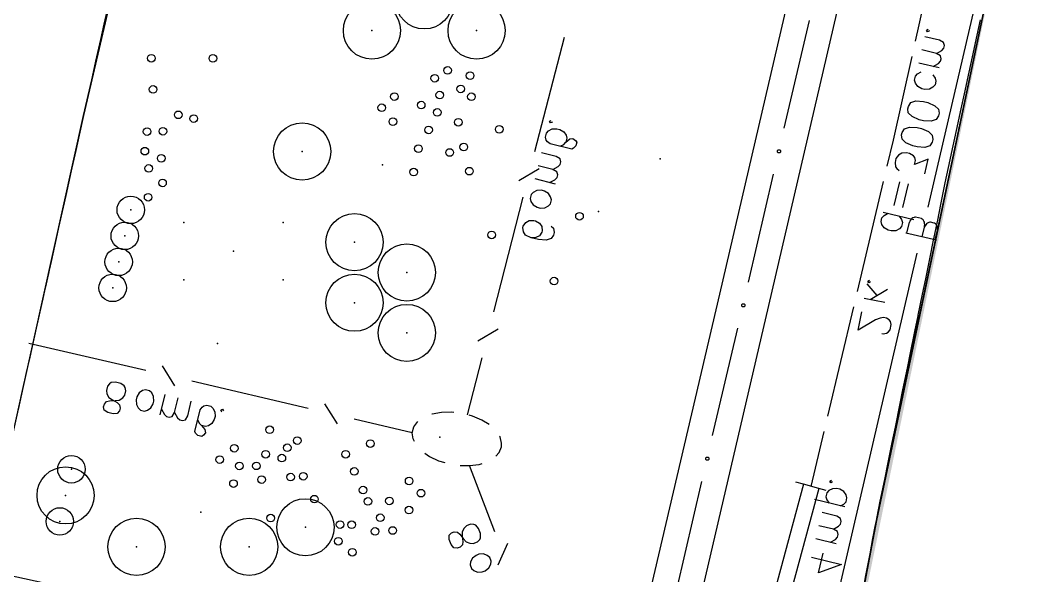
# Model space of a CAD drawing. Header units: metres. Extents: x 120 to 577, y 4 to 268.
# Drawn here: x 206.2 to 259.4, y 46.2 to 75.4 of the extents above; entities that cross this region are included whole.
import ezdxf

# ---------------------------------------------------------------- set-up
doc = ezdxf.new("R2010")
doc.units = ezdxf.units.M
for name, color, linetype in [('CURB', 7, 'Continuous'), ('ELECTR_CABLE', 7, 'Continuous'), ('ELECTR_CABLE_COMM', 7, 'Continuous'), ('GRASS', 7, 'Continuous'), ('HEAT', 7, 'Continuous'), ('LOUNGER', 7, 'Continuous'), ('NEW_BUSH', 3, 'Continuous'), ('NEW_LAWN', 82, 'Continuous'), ('NEW_TREE', 3, 'Continuous'), ('ROAD', 7, 'Continuous'), ('WATER_PIPELINE', 7, 'Continuous')]:
    doc.layers.add(name, color=color, linetype=linetype)

# ---------------------------------------------------------------- blocks, each defined once
blk = doc.blocks.new('СОСНА')
blk.add_circle((0, 0), 0.2)
blk = doc.blocks.new('ЯБЛОНЯ')
blk.add_circle((0, 0), 0.2)
blk = doc.blocks.new('ЗЛАКИ_ОРНАМЕНТАЛЬНЫЕ')
blk.add_circle((0, 0), 0.2)

msp = doc.modelspace()

# ---------------------------------------------------------------- hatches: boundary and pattern name
at = {"layer": 'NEW_LAWN'}
msp.add_hatch(color=82, dxfattribs=at).paths.add_polyline_path([(248.77, 36.584), (249.521, 40.6), (250.639, 46.538), (251.128, 49.123), (255.599, 70.361), (259.127, 87.162), (259.306, 87.844)])

# ---------------------------------------------------------------- linework, layer by layer
at = {"layer": 'CURB'}
for points in [[(210.837, 76.299), (210.575, 75.163), (210.4, 74.36), (210.138, 73.225), (209.964, 72.404), (209.719, 71.269), (209.527, 70.465), (209.51, 70.36), (209.51, 70.36), (209.282, 69.33), (209.108, 68.527), (208.846, 67.391), (208.671, 66.588), (208.409, 65.453), (208.235, 64.649), (207.99, 63.514), (207.815, 62.711), (207.553, 61.576), (207.379, 60.772), (207.117, 59.62), (206.942, 58.816), (206.698, 57.681), (206.506, 56.878), (206.261, 55.742), (206.086, 54.939)], [(250.43, 45.421), (250.57, 46.241), (250.797, 47.377), (250.936, 48.18), (251.059, 48.809), (251.059, 48.809), (251.129, 49.123), (251.129, 49.123), (251.163, 49.315), (251.321, 50.136), (251.565, 51.271), (251.722, 52.075), (251.949, 53.21), (252.124, 54.013), (252.351, 55.166), (252.508, 55.969), (252.753, 57.105), (252.91, 57.908), (253.137, 59.043), (253.312, 59.864), (253.312, 59.899), (253.312, 59.899), (253.539, 60.999), (253.713, 61.803), (253.94, 62.938), (254.098, 63.741), (254.342, 64.876), (254.499, 65.697), (254.726, 66.833), (254.901, 67.636), (255.145, 68.771), (255.32, 69.575), (255.565, 70.71), (255.739, 71.513), (255.984, 72.648), (256.158, 73.452), (256.403, 74.587), (256.578, 75.39)]]:
    msp.add_lwpolyline(points, dxfattribs=at)
at = {"layer": 'ELECTR_CABLE'}
for points in [[(253.172, 74.273), (254.464, 80.054)], [(251.687, 67.706), (252.019, 69.068), (252.019, 69.068), (252.997, 73.469)], [(250.133, 61.139), (251.495, 66.902)], [(250.814, 61.645), (250.727, 61.593), (250.727, 61.593), (250.674, 61.68), (250.674, 61.68), (250.762, 61.733)], [(251.163, 60.929), (250.639, 61.541)], [(251.705, 61.244), (250.797, 60.702)], [(251.565, 60.563), (250.482, 60.772)], [(248.561, 54.59), (249.941, 60.336)], [(251.408, 58.938), (251.478, 58.921), (251.478, 58.921), (251.652, 58.956), (251.652, 58.956), (251.74, 59.008), (251.74, 59.008), (251.845, 59.131), (251.845, 59.131), (251.897, 59.41), (251.897, 59.41), (251.862, 59.567), (251.862, 59.567), (251.792, 59.654), (251.792, 59.654), (251.652, 59.742), (251.652, 59.742), (251.495, 59.777), (251.495, 59.777), (251.321, 59.742), (251.321, 59.742), (251.076, 59.654), (251.076, 59.654), (250.168, 59.113), (250.168, 59.113), (250.36, 60.074)], [(247.688, 50.905), (248.369, 53.786)], [(248.474, 50.695), (248.09, 50.8), (248.09, 50.8), (247.286, 51.027), (247.286, 51.027), (246.885, 51.132)], [(248.806, 51.149), (248.718, 51.097), (248.718, 51.097), (248.666, 51.184), (248.666, 51.184), (248.753, 51.236)], [(247.286, 51.027), (245.54, 44.53)], [(248.09, 50.8), (246.343, 44.32)], [(249.242, 49.892), (249.417, 49.979), (249.417, 49.979), (249.539, 50.101), (249.539, 50.101), (249.574, 50.311), (249.574, 50.311), (249.539, 50.468), (249.539, 50.468), (249.417, 50.643), (249.417, 50.643), (249.207, 50.765), (249.207, 50.765), (249.05, 50.8), (249.05, 50.8), (248.806, 50.782), (248.806, 50.782), (248.614, 50.695), (248.614, 50.695), (248.509, 50.573), (248.509, 50.573), (248.456, 50.363), (248.456, 50.363), (248.509, 50.206), (248.509, 50.206), (248.631, 50.031)], [(249.469, 49.839), (247.863, 50.223)], [(248.858, 48.669), (249.137, 48.826), (249.137, 48.826), (249.242, 48.931), (249.242, 48.931), (249.277, 49.071), (249.277, 49.071), (249.242, 49.228), (249.242, 49.228), (249.033, 49.35), (249.033, 49.35), (248.264, 49.542)], [(248.701, 47.988), (248.98, 48.128), (248.98, 48.128), (249.085, 48.25), (249.085, 48.25), (249.12, 48.39), (249.12, 48.39), (249.068, 48.547), (249.068, 48.547), (248.858, 48.669), (248.858, 48.669), (248.09, 48.844)], [(248.998, 47.901), (247.932, 48.163)], [(247.705, 47.202), (249.295, 46.818), (249.295, 46.818), (248.072, 46.381), (248.072, 46.381), (248.317, 47.412)]]:
    msp.add_lwpolyline(points, dxfattribs=at)
at = {"layer": 'ELECTR_CABLE_COMM'}
for points in [[(233.192, 68.474), (234.746, 74.482)], [(234.118, 70.011), (234.013, 69.976), (234.013, 69.976), (233.96, 70.064), (233.96, 70.064), (234.048, 70.099)], [(234.519, 68.754), (234.711, 68.841), (234.711, 68.841), (234.816, 68.963), (234.816, 68.963), (235.026, 69.138), (235.026, 69.138), (235.183, 69.155), (235.183, 69.155), (235.323, 69.051), (235.323, 69.051), (235.393, 68.963), (235.393, 68.963), (235.34, 68.771), (235.34, 68.771), (235.218, 68.649), (235.218, 68.649), (235.131, 68.597), (235.131, 68.597), (233.995, 68.876), (233.995, 68.876), (233.856, 68.981), (233.856, 68.981), (233.786, 69.068), (233.786, 69.068), (233.751, 69.225), (233.751, 69.225), (233.803, 69.435), (233.803, 69.435), (233.908, 69.557), (233.908, 69.557), (234.1, 69.662), (234.1, 69.662), (234.345, 69.662), (234.345, 69.662), (234.502, 69.627), (234.502, 69.627), (234.711, 69.505), (234.711, 69.505), (234.834, 69.33), (234.834, 69.33), (234.869, 69.173), (234.869, 69.173), (234.816, 68.963)], [(234.135, 67.531), (234.415, 67.688), (234.415, 67.688), (234.519, 67.793), (234.519, 67.793), (234.554, 67.933), (234.554, 67.933), (234.519, 68.09), (234.519, 68.09), (234.31, 68.212), (234.31, 68.212), (233.541, 68.404)], [(232.354, 66.955), (233.419, 67.584)], [(233.96, 66.85), (234.24, 66.99), (234.24, 66.99), (234.362, 67.112), (234.362, 67.112), (234.397, 67.252), (234.397, 67.252), (234.345, 67.409), (234.345, 67.409), (234.135, 67.531), (234.135, 67.531), (233.367, 67.723)], [(234.275, 66.763), (233.209, 67.042)], [(231.044, 60.074), (232.581, 66.082)], [(234.013, 65.732), (234.065, 65.942), (234.065, 65.942), (234.013, 66.099), (234.013, 66.099), (233.908, 66.274), (233.908, 66.274), (233.698, 66.396), (233.698, 66.396), (233.541, 66.448), (233.541, 66.448), (233.297, 66.431), (233.297, 66.431), (233.105, 66.326), (233.105, 66.326), (233, 66.221), (233, 66.221), (232.947, 66.012), (232.947, 66.012), (232.982, 65.855), (232.982, 65.855), (233.105, 65.68), (233.105, 65.68), (233.314, 65.558), (233.314, 65.558), (233.471, 65.505), (233.471, 65.505), (233.716, 65.523), (233.716, 65.523), (233.908, 65.627), (233.908, 65.627), (234.013, 65.732)], [(234.048, 64.562), (234.17, 64.457), (234.17, 64.457), (234.205, 64.23), (234.205, 64.23), (234.17, 64.091), (234.17, 64.091), (234.048, 63.916), (234.048, 63.916), (233.786, 63.829), (233.786, 63.829), (233.384, 63.864), (233.384, 63.864), (233, 63.951), (233, 63.951), (232.703, 64.091), (232.703, 64.091), (232.598, 64.265), (232.598, 64.265), (232.563, 64.492), (232.563, 64.492), (232.581, 64.562), (232.581, 64.562), (232.72, 64.754), (232.72, 64.754), (232.895, 64.859), (232.895, 64.859), (233.14, 64.859), (233.14, 64.859), (233.227, 64.842), (233.227, 64.842), (233.437, 64.719), (233.437, 64.719), (233.559, 64.545), (233.559, 64.545), (233.576, 64.318), (233.576, 64.318), (233.559, 64.248), (233.559, 64.248), (233.437, 64.056), (233.437, 64.056), (233.244, 63.968), (233.244, 63.968), (233, 63.951)], [(230.205, 58.554), (231.271, 59.183)], [(212.775, 56.982), (206.645, 58.414)], [(229.664, 54.659), (230.433, 57.663)], [(214.295, 56.179), (213.649, 57.227)], [(221.298, 54.991), (215.186, 56.423)], [(210.784, 54.782), (210.592, 54.904), (210.592, 54.904), (210.557, 55.079), (210.557, 55.079), (210.61, 55.218), (210.61, 55.218), (210.715, 55.358), (210.715, 55.358), (210.872, 55.393), (210.872, 55.393), (211.169, 55.41), (211.169, 55.41), (211.378, 55.428), (211.378, 55.428), (211.57, 55.55), (211.57, 55.55), (211.675, 55.69), (211.675, 55.69), (211.728, 55.917), (211.728, 55.917), (211.693, 56.092), (211.693, 56.092), (211.64, 56.179), (211.64, 56.179), (211.466, 56.301), (211.466, 56.301), (211.186, 56.371), (211.186, 56.371), (210.959, 56.354), (210.959, 56.354), (210.872, 56.284), (210.872, 56.284), (210.767, 56.161), (210.767, 56.161), (210.715, 55.934), (210.715, 55.934), (210.732, 55.76), (210.732, 55.76), (210.837, 55.568), (210.837, 55.568), (211.029, 55.445), (211.029, 55.445), (211.273, 55.306), (211.273, 55.306), (211.396, 55.183), (211.396, 55.183), (211.431, 55.009), (211.431, 55.009), (211.396, 54.869), (211.396, 54.869), (211.273, 54.729), (211.273, 54.729), (211.064, 54.712), (211.064, 54.712), (210.784, 54.782)], [(212.496, 54.904), (212.706, 54.852), (212.706, 54.852), (212.863, 54.904), (212.863, 54.904), (213.037, 55.026), (213.037, 55.026), (213.16, 55.236), (213.16, 55.236), (213.195, 55.376), (213.195, 55.376), (213.177, 55.62), (213.177, 55.62), (213.09, 55.812), (213.09, 55.812), (212.968, 55.917), (212.968, 55.917), (212.758, 55.969), (212.758, 55.969), (212.601, 55.934), (212.601, 55.934), (212.426, 55.812), (212.426, 55.812), (212.304, 55.603), (212.304, 55.603), (212.269, 55.445), (212.269, 55.445), (212.286, 55.201), (212.286, 55.201), (212.374, 55.026), (212.374, 55.026), (212.496, 54.904)], [(213.526, 54.659), (213.788, 55.725)], [(213.596, 54.956), (213.754, 54.677), (213.754, 54.677), (213.858, 54.572), (213.858, 54.572), (213.998, 54.537), (213.998, 54.537), (214.155, 54.572), (214.155, 54.572), (214.277, 54.782), (214.277, 54.782), (214.47, 55.55)], [(214.277, 54.782), (214.435, 54.502), (214.435, 54.502), (214.557, 54.397), (214.557, 54.397), (214.697, 54.363), (214.697, 54.363), (214.854, 54.397), (214.854, 54.397), (214.976, 54.607), (214.976, 54.607), (215.168, 55.376)], [(215.5, 54.397), (215.605, 54.205), (215.605, 54.205), (215.71, 54.101), (215.71, 54.101), (215.884, 53.891), (215.884, 53.891), (215.919, 53.716), (215.919, 53.716), (215.814, 53.594), (215.814, 53.594), (215.727, 53.524), (215.727, 53.524), (215.517, 53.577), (215.517, 53.577), (215.395, 53.699), (215.395, 53.699), (215.343, 53.786), (215.343, 53.786), (215.64, 54.921), (215.64, 54.921), (215.745, 55.061), (215.745, 55.061), (215.832, 55.131), (215.832, 55.131), (215.989, 55.166), (215.989, 55.166), (216.199, 55.114), (216.199, 55.114), (216.303, 55.009), (216.303, 55.009), (216.408, 54.817), (216.408, 54.817), (216.426, 54.572), (216.426, 54.572), (216.373, 54.415), (216.373, 54.415), (216.251, 54.205), (216.251, 54.205), (216.076, 54.083), (216.076, 54.083), (215.919, 54.048), (215.919, 54.048), (215.71, 54.101)], [(216.775, 54.799), (216.723, 54.904), (216.723, 54.904), (216.81, 54.956), (216.81, 54.956), (216.862, 54.869)], [(222.835, 54.188), (222.172, 55.236)], [(228.948, 54.782), (228.843, 54.799), (228.843, 54.799), (228.302, 54.782), (228.302, 54.782), (227.813, 54.694), (227.813, 54.694), (227.795, 54.694)], [(226.765, 53.716), (223.709, 54.432)], [(226.887, 53.262), (226.817, 53.402), (226.817, 53.402), (226.765, 53.716), (226.765, 53.716), (226.852, 54.031), (226.852, 54.031), (227.062, 54.31)], [(230.799, 54.153), (230.415, 54.38), (230.415, 54.38), (229.926, 54.59), (229.926, 54.59), (229.751, 54.642)], [(231.446, 52.983), (231.446, 53.175), (231.446, 53.175), (231.376, 53.507), (231.376, 53.507), (231.341, 53.542)], [(231.149, 52.494), (231.323, 52.686), (231.323, 52.686), (231.446, 52.983)], [(227.429, 52.651), (227.673, 52.476), (227.673, 52.476), (228.145, 52.249), (228.145, 52.249), (228.476, 52.162)], [(229.28, 52.005), (229.769, 52.005), (229.769, 52.005), (230.275, 52.057), (230.275, 52.057), (230.433, 52.11)], [(231.096, 48.529), (229.769, 52.005)], [(228.704, 48.128), (228.704, 48.355), (228.704, 48.355), (228.826, 48.477), (228.826, 48.477), (228.965, 48.529), (228.965, 48.529), (229.14, 48.512), (229.14, 48.512), (229.262, 48.407), (229.262, 48.407), (229.437, 48.18), (229.437, 48.18), (229.594, 48.005), (229.594, 48.005), (229.786, 47.935), (229.786, 47.935), (229.961, 47.918), (229.961, 47.918), (230.188, 48.005), (230.188, 48.005), (230.31, 48.128), (230.31, 48.128), (230.345, 48.215), (230.345, 48.215), (230.345, 48.442), (230.345, 48.442), (230.24, 48.704), (230.24, 48.704), (230.101, 48.879), (230.101, 48.879), (229.996, 48.914), (229.996, 48.914), (229.821, 48.931), (229.821, 48.931), (229.612, 48.844), (229.612, 48.844), (229.489, 48.721), (229.489, 48.721), (229.385, 48.529), (229.385, 48.529), (229.385, 48.302), (229.385, 48.302), (229.42, 48.023), (229.42, 48.023), (229.402, 47.848), (229.402, 47.848), (229.28, 47.726), (229.28, 47.726), (229.123, 47.673), (229.123, 47.673), (228.948, 47.691), (228.948, 47.691), (228.808, 47.866), (228.808, 47.866), (228.704, 48.128)], [(231.271, 46.8), (231.777, 47.935)], [(229.804, 46.8), (229.874, 46.608), (229.874, 46.608), (229.996, 46.503), (229.996, 46.503), (230.188, 46.416), (230.188, 46.416), (230.433, 46.433), (230.433, 46.433), (230.59, 46.486), (230.59, 46.486), (230.782, 46.643), (230.782, 46.643), (230.887, 46.835), (230.887, 46.835), (230.904, 46.992), (230.904, 46.992), (230.834, 47.184), (230.834, 47.184), (230.695, 47.289), (230.695, 47.289), (230.502, 47.377), (230.502, 47.377), (230.258, 47.359), (230.258, 47.359), (230.118, 47.289), (230.118, 47.289), (229.926, 47.15), (229.926, 47.15), (229.821, 46.957), (229.821, 46.957), (229.804, 46.8)]]:
    msp.add_lwpolyline(points, dxfattribs=at)
at = {"layer": 'GRASS'}
for points in [[(259.127, 87.162), (255.6, 70.36), (251.129, 49.123), (250.639, 46.538), (249.522, 40.6), (248.771, 36.583), (231.463, 40.6), (204.218, 46.538)], [(204.794, 49.123), (209.51, 70.36), (213.422, 87.162)]]:
    msp.add_lwpolyline(points, dxfattribs=at)
at = {"layer": 'HEAT'}
for points in [[(231.078, 11.186), (238.239, 41.037), (242.903, 60.999), (251.565, 98.235), (261.8, 142.176), (273.693, 193.226), (239.829, 205.941), (242.675, 216.175), (245.767, 227.37)], [(256.7, 4.238), (233.611, 10.456), (233.611, 10.456), (240.824, 40.443), (240.824, 40.443), (245.47, 60.405), (245.47, 60.405), (254.132, 97.641), (254.132, 97.641), (264.367, 141.565), (264.367, 141.565), (276.785, 194.886), (276.785, 194.886), (243.025, 207.565), (243.025, 207.565), (245.225, 215.477), (245.225, 215.477), (248.421, 227.039)], [(246.273, 69.697), (247.601, 75.355)], [(246.081, 68.483), (246.081, 68.44), (246.046, 68.404), (246.003, 68.404), (246.003, 68.404), (245.959, 68.404), (245.924, 68.44), (245.924, 68.483), (245.924, 68.483), (245.924, 68.526), (245.959, 68.562), (246.003, 68.562), (246.003, 68.562), (246.046, 68.562), (246.081, 68.526), (246.081, 68.483)], [(244.404, 61.628), (245.714, 67.287)], [(244.212, 60.414), (244.212, 60.371), (244.177, 60.336), (244.134, 60.336), (244.134, 60.336), (244.09, 60.336), (244.055, 60.371), (244.055, 60.414), (244.055, 60.414), (244.055, 60.458), (244.09, 60.493), (244.134, 60.493), (244.134, 60.493), (244.177, 60.493), (244.212, 60.458), (244.212, 60.414)], [(242.518, 53.577), (243.846, 59.218)], [(242.326, 52.363), (242.326, 52.319), (242.291, 52.284), (242.248, 52.284), (242.248, 52.284), (242.204, 52.284), (242.169, 52.319), (242.169, 52.363), (242.169, 52.363), (242.169, 52.406), (242.204, 52.441), (242.248, 52.441), (242.248, 52.441), (242.291, 52.441), (242.326, 52.406), (242.326, 52.363)], [(240.65, 45.508), (241.959, 51.166)]]:
    msp.add_lwpolyline(points, dxfattribs=at)
at = {"layer": 'LOUNGER'}
for p in [(236.543, 65.326), (216.543, 58.398)]:
    msp.add_point(p, dxfattribs=at)
at = {"layer": 'NEW_BUSH'}
for centre in [(211.989, 65.414), (211.673, 64.051), (211.356, 62.687), (211.04, 61.323), (208.874, 51.806), (208.267, 49.072)]:
    msp.add_circle(centre, 0.72, dxfattribs=at)
for p in [(211.989, 65.414), (211.673, 64.051), (211.356, 62.687), (211.04, 61.323), (208.874, 51.806), (208.267, 49.072)]:
    msp.add_point(p, dxfattribs=at)
at = {"layer": 'NEW_TREE'}
for centre in [(227.393, 76.407), (224.645, 74.821), (230.14, 74.821), (220.982, 68.477), (223.73, 63.718), (226.477, 62.132), (223.73, 60.546), (226.477, 58.96), (208.57, 50.439), (221.155, 48.763), (212.289, 47.739), (218.2, 47.739)]:
    msp.add_circle(centre, 1.5, dxfattribs=at)
for p in [(224.645, 74.821), (230.14, 74.821), (220.982, 68.477), (223.73, 63.718), (226.477, 62.132), (223.73, 60.546), (226.477, 58.96), (208.57, 50.439), (221.155, 48.763), (212.289, 47.739), (218.2, 47.739)]:
    msp.add_point(p, dxfattribs=at)
at = {"layer": 'ROAD'}
for points in [[(214.714, 92.681), (209.51, 70.36), (209.003, 68.107), (208.584, 66.169), (208.497, 65.785), (208.2, 64.492), (208.077, 63.951), (207.973, 63.444), (207.868, 62.955), (207.763, 62.501), (207.676, 62.082), (207.588, 61.698), (207.519, 61.383), (207.449, 61.104), (207.396, 60.894), (207.379, 60.737), (207.344, 60.65), (207.344, 60.615), (206.296, 55.934), (204.742, 48.931)], [(249.399, 39.884), (251.129, 49.123), (251.88, 52.721), (252.543, 55.882), (257.608, 79.914)]]:
    msp.add_lwpolyline(points, dxfattribs=at)
at = {"layer": 'TREE'}
for p in [(239.776, 68.095), (225.201, 67.774), (214.774, 64.763), (219.988, 64.763), (217.381, 63.258), (214.774, 61.753), (219.988, 61.753), (228.214, 53.488), (215.66, 49.55)]:
    msp.add_point(p, dxfattribs=at)
at = {"layer": 'WATER_PIPELINE'}
for points in [[(253.836, 65.558), (259.215, 88.716)], [(254.272, 73.626), (254.552, 73.784), (254.552, 73.784), (254.656, 73.906), (254.656, 73.906), (254.691, 74.046), (254.691, 74.046), (254.639, 74.203), (254.639, 74.203), (254.429, 74.325), (254.429, 74.325), (253.661, 74.5)], [(253.905, 74.814), (253.801, 74.762), (253.801, 74.762), (253.748, 74.849), (253.748, 74.849), (253.836, 74.901)], [(254.098, 72.945), (254.377, 73.102), (254.377, 73.102), (254.482, 73.225), (254.482, 73.225), (254.517, 73.347), (254.517, 73.347), (254.482, 73.504), (254.482, 73.504), (254.272, 73.626), (254.272, 73.626), (253.504, 73.819)], [(254.412, 72.875), (253.347, 73.12)], [(254.08, 72.509), (254.202, 72.334), (254.202, 72.334), (254.237, 72.177), (254.237, 72.177), (254.202, 71.985), (254.202, 71.985), (254.08, 71.862), (254.08, 71.862), (253.905, 71.758), (253.905, 71.758), (253.661, 71.74), (253.661, 71.74), (253.504, 71.775), (253.504, 71.775), (253.294, 71.897), (253.294, 71.897), (253.172, 72.072), (253.172, 72.072), (253.12, 72.229), (253.12, 72.229), (253.172, 72.439), (253.172, 72.439), (253.277, 72.561), (253.277, 72.561), (253.469, 72.666)], [(254.377, 70.343), (254.255, 70.151), (254.255, 70.151), (253.993, 70.064), (253.993, 70.064), (253.591, 70.081), (253.591, 70.081), (253.364, 70.133), (253.364, 70.133), (252.997, 70.308), (252.997, 70.308), (252.788, 70.5), (252.788, 70.5), (252.77, 70.71), (252.77, 70.71), (252.805, 70.849), (252.805, 70.849), (252.927, 71.042), (252.927, 71.042), (253.189, 71.129), (253.189, 71.129), (253.591, 71.111), (253.591, 71.111), (253.818, 71.042), (253.818, 71.042), (254.185, 70.884), (254.185, 70.884), (254.377, 70.692), (254.377, 70.692), (254.412, 70.483), (254.412, 70.483), (254.377, 70.343)], [(254.045, 68.963), (253.923, 68.771), (253.923, 68.771), (253.661, 68.684), (253.661, 68.684), (253.259, 68.719), (253.259, 68.719), (253.032, 68.771), (253.032, 68.771), (252.665, 68.928), (252.665, 68.928), (252.473, 69.12), (252.473, 69.12), (252.438, 69.347), (252.438, 69.347), (252.473, 69.47), (252.473, 69.47), (252.596, 69.662), (252.596, 69.662), (252.858, 69.749), (252.858, 69.749), (253.259, 69.732), (253.259, 69.732), (253.486, 69.679), (253.486, 69.679), (253.853, 69.522), (253.853, 69.522), (254.045, 69.33), (254.045, 69.33), (254.08, 69.103), (254.08, 69.103), (254.045, 68.963)], [(253.661, 67.304), (253.836, 68.073), (253.836, 68.073), (253.12, 67.793), (253.12, 67.793), (253.172, 68.003), (253.172, 68.003), (253.137, 68.16), (253.137, 68.16), (253.067, 68.247), (253.067, 68.247), (252.858, 68.369), (252.858, 68.369), (252.7, 68.404), (252.7, 68.404), (252.456, 68.387), (252.456, 68.387), (252.281, 68.282), (252.281, 68.282), (252.141, 68.107), (252.141, 68.107), (252.107, 67.898), (252.107, 67.898), (252.124, 67.671), (252.124, 67.671), (252.194, 67.584), (252.194, 67.584), (252.316, 67.479)], [(252.054, 65.645), (252.351, 66.885)], [(252.508, 65.54), (252.805, 66.78)], [(252.316, 65.086), (252.438, 64.911), (252.438, 64.911), (252.491, 64.754), (252.491, 64.754), (252.438, 64.545), (252.438, 64.545), (252.334, 64.422), (252.334, 64.422), (252.141, 64.318), (252.141, 64.318), (251.897, 64.318), (251.897, 64.318), (251.74, 64.353), (251.74, 64.353), (251.53, 64.475), (251.53, 64.475), (251.408, 64.649), (251.408, 64.649), (251.373, 64.807), (251.373, 64.807), (251.408, 64.999), (251.408, 64.999), (251.53, 65.121), (251.53, 65.121), (251.705, 65.226)], [(253.085, 64.894), (251.478, 65.278)], [(254.202, 63.846), (254.325, 64.353), (254.325, 64.353), (254.325, 64.405), (254.325, 64.405), (254.325, 64.492), (254.325, 64.492), (254.29, 64.58), (254.29, 64.58), (254.272, 64.614), (254.272, 64.614), (254.255, 64.649), (254.255, 64.649), (254.22, 64.684), (254.22, 64.684), (254.167, 64.719), (254.167, 64.719), (254.15, 64.719), (254.15, 64.719), (253.958, 64.772), (253.958, 64.772), (253.923, 64.772), (253.923, 64.772), (253.87, 64.754), (253.87, 64.754), (253.836, 64.737), (253.836, 64.737), (253.801, 64.719), (253.801, 64.719), (253.748, 64.684), (253.748, 64.684), (253.713, 64.632), (253.713, 64.632), (253.678, 64.58), (253.678, 64.58), (253.643, 64.51), (253.643, 64.51), (253.643, 64.58), (253.643, 64.58), (253.661, 64.632), (253.661, 64.632), (253.643, 64.719), (253.643, 64.719), (253.643, 64.772), (253.643, 64.772), (253.609, 64.824), (253.609, 64.824), (253.574, 64.894), (253.574, 64.894), (253.521, 64.929), (253.521, 64.929), (253.486, 64.964), (253.486, 64.964), (253.172, 65.034), (253.172, 65.034), (253.137, 65.034), (253.137, 65.034), (253.102, 65.016), (253.102, 65.016), (253.032, 64.999), (253.032, 64.999), (252.98, 64.964), (252.98, 64.964), (252.945, 64.929), (252.945, 64.929), (252.892, 64.859), (252.892, 64.859), (252.875, 64.807), (252.875, 64.807), (252.858, 64.772)], [(252.718, 64.195), (252.858, 64.772)], [(253.521, 64.003), (253.643, 64.51)], [(254.272, 63.829), (252.665, 64.195)], [(246.256, 33.125), (247.88, 39.971), (247.88, 39.971), (253.259, 63.147)]]:
    msp.add_lwpolyline(points, dxfattribs=at)

# ---------------------------------------------------------------- block references
at = {"layer": 'BUSH'}
for p in [(228.616, 72.736), (227.943, 72.321), (229.793, 72.459), (213.163, 71.739), (229.305, 71.763), (225.826, 71.36), (228.202, 71.438), (229.869, 71.354), (225.158, 70.773), (227.23, 70.912), (214.48, 70.403), (215.292, 70.204), (225.746, 70.046), (228.075, 70.532), (229.178, 70.017), (212.847, 69.527), (213.678, 69.542), (227.619, 69.614), (231.326, 69.643), (212.728, 68.497), (227.086, 68.629), (228.73, 68.427), (229.462, 68.715), (213.588, 68.121), (212.936, 67.593), (226.835, 67.397), (229.758, 67.448), (213.656, 66.831), (212.902, 66.08), (219.28, 53.878), (220.729, 53.314), (224.562, 53.153), (217.422, 52.91), (219.07, 52.596), (220.201, 52.935), (223.268, 52.594), (216.659, 52.317), (217.694, 51.982), (218.584, 51.987), (219.917, 52.397), (220.379, 51.398), (221.043, 51.441), (223.715, 51.692), (217.381, 51.056), (218.856, 51.265), (226.598, 51.193), (224.183, 50.713), (227.216, 50.554), (221.625, 50.24), (224.433, 50.123), (225.562, 50.147), (225.084, 49.266), (226.59, 49.666), (219.33, 49.244), (222.973, 48.905), (223.582, 48.897), (224.813, 48.55), (225.736, 48.596), (222.883, 48.033), (223.616, 47.452)]:
    msp.add_blockref('ЗЛАКИ_ОРНАМЕНТАЛЬНЫЕ', p, dxfattribs=at)
at = {"layer": 'TREE'}
for name, p in [('СОСНА', (213.068, 73.374)), ('СОСНА', (216.298, 73.367)), ('ЯБЛОНЯ', (235.538, 65.083)), ('ЯБЛОНЯ', (230.928, 64.101)), ('ЯБЛОНЯ', (234.204, 61.678))]:
    msp.add_blockref(name, p, dxfattribs=at)

doc.saveas('drawing.dxf')
